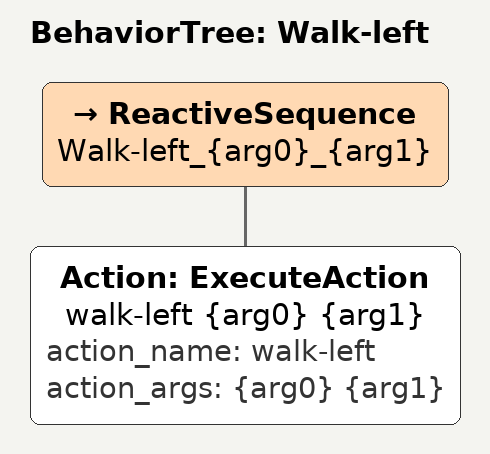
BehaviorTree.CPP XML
<BehaviorTree ID="Walk-left">
  <ReactiveSequence name="Walk-left_{arg0}_{arg1}">
    <Action ID="ExecuteAction" name="walk-left {arg0} {arg1}" action_name="walk-left" action_args="{arg0} {arg1}"/>
  </ReactiveSequence>
</BehaviorTree>
